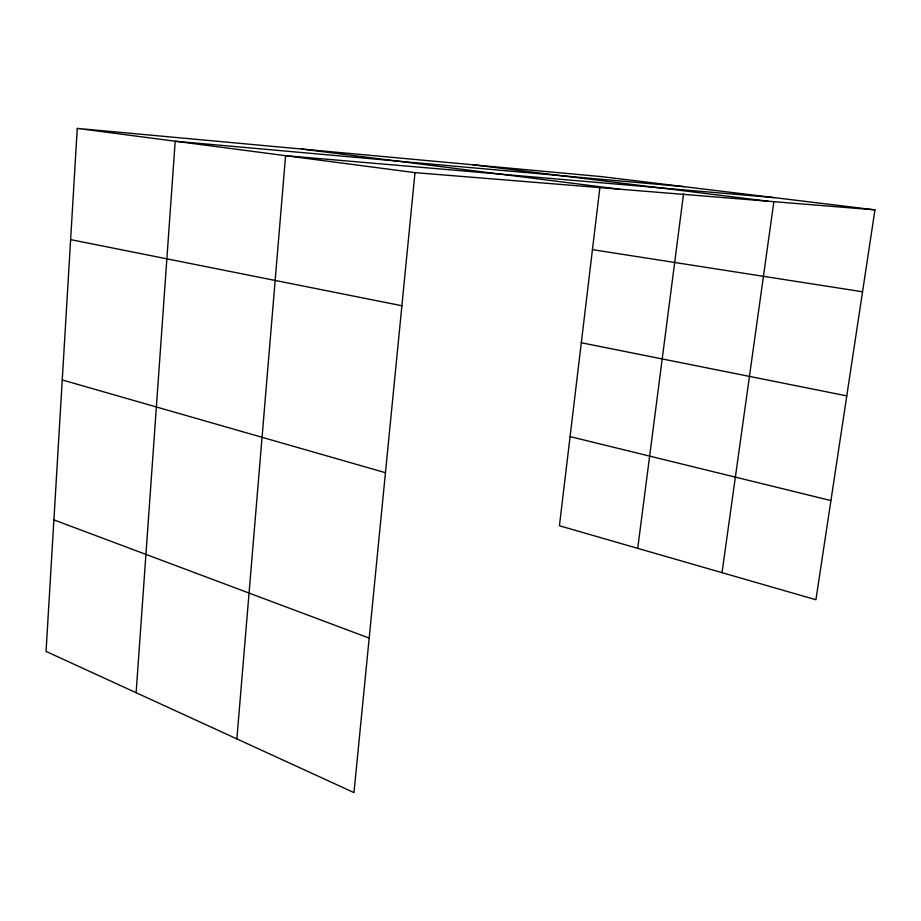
<?xml version="1.0" encoding="UTF-8"?>
<svg xmlns="http://www.w3.org/2000/svg" width="921" height="921" viewBox="0 0 921 921"><rect width="100%" height="100%" fill="white"/><g stroke="black" fill="none" stroke-linecap="round" stroke-linejoin="round"><path stroke-width="1.38" d="M77.26 128.399L46.05 651.412L353.975 792.601L414.991 172.641L77.26 128.399L601.194 176.59L874.95 209.861L815.914 599.744L559.415 525.764L599.847 187.826M136.124 692.707L175.197 141.235L684.476 186.71M236.87 738.907L285.579 155.695L774.423 197.647M637.712 548.352L683.566 193.721M722.018 572.666L773.836 201.86M414.991 172.641L874.95 209.861M473.003 164.801L768.102 201.215M301.616 149.029L619.649 189.208M592.456 249.649L862.551 291.773M70.618 239.621L401.89 305.737M581.312 342.75L846.779 395.88M570.076 436.6L830.938 500.564M62.248 379.959L385.462 472.703M53.902 519.893L369.183 638.103"/></g></svg>
